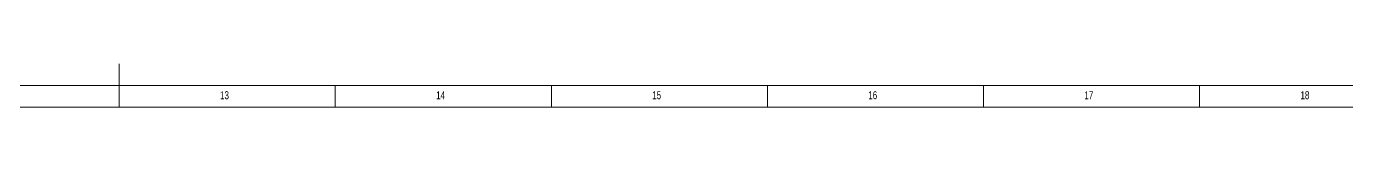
# Model space of a CAD drawing. Header units: millimetres. Extents: x 5 to 1184, y 5 to 836.
# Drawn here: x 573 to 878.5, y 5 to 15 of the extents above; entities that cross this region are included whole.
import ezdxf

# ---------------------------------------------------------------- set-up
doc = ezdxf.new("R2010")
doc.units = ezdxf.units.MM
doc.styles.add('SLDTEXTSTYLE0', font='TXT', dxfattribs={"width": 0.75})

msp = doc.modelspace()

# ---------------------------------------------------------------- linework, layer by layer
at = {"color": 7, "linetype": 'Continuous', "lineweight": 0}
for p, q in [((594.5, 5), (594.5, 15)), ((10, 10), (996.8, 10)), ((644.5, 5), (644.5, 10)), ((694.5, 10), (694.5, 5)), ((744.5, 5), (744.5, 10)), ((794.5, 10), (794.5, 5)), ((844.5, 5), (844.5, 10)), ((5, 5), (1184, 5))]:
    msp.add_line(p, q, dxfattribs=at)

# ---------------------------------------------------------------- texts
at = {"color": 7, "linetype": 'Continuous', "lineweight": 0, "char_height": 1.8521, "attachment_point": 1, "style": 'SLDTEXTSTYLE0'}
for s, insert in [('13', (617.833, 8.668)), ('14', (667.833, 8.668)), ('15', (717.833, 8.668)), ('16', (767.833, 8.668)), ('17', (817.833, 8.668)), ('18', (867.833, 8.668))]:
    msp.add_mtext(s, dxfattribs=dict(at, insert=insert))

doc.saveas('drawing.dxf')
